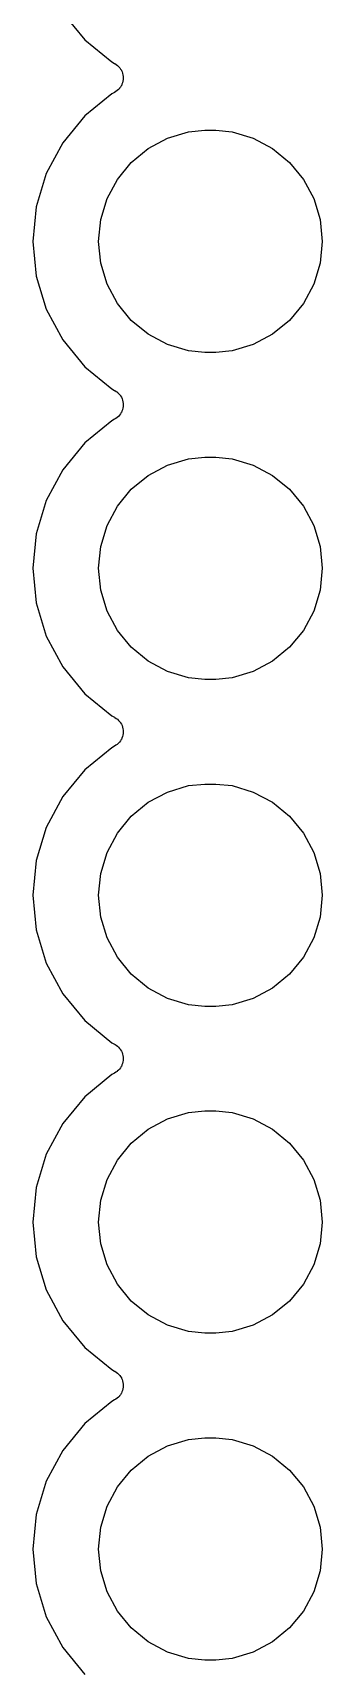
# Model space of a CAD drawing. Extents: x 1.79 to 9.66, y -5.89 to -1.5.
# Drawn here: x 4.634 to 4.722, y -4.835 to -4.334 of the extents above; entities that cross this region are included whole.
import ezdxf

# ---------------------------------------------------------------- set-up
doc = ezdxf.new("R2010")
doc.units = 0
doc.header["$MEASUREMENT"] = 0
doc.layers.add('BLACK', color=7, linetype='CONTINUOUS')

msp = doc.modelspace()

# ---------------------------------------------------------------- linework, layer by layer
at = {"layer": 'BLACK', "linetype": 'CONTINUOUS'}
for p, q in [((4.64288, -4.32795), (4.64963, -4.33617)), ((4.64963, -4.33617), (4.65785, -4.34292)), ((4.65785, -4.34292), (4.65874, -4.34339)), ((4.65874, -4.34339), (4.65878, -4.34341)), ((4.65878, -4.34341), (4.65878, -4.34341)), ((4.65878, -4.34341), (4.65878, -4.34341)), ((4.65878, -4.34341), (4.6588, -4.34342)), ((4.6588, -4.34342), (4.6592, -4.3437)), ((4.6592, -4.3437), (4.65959, -4.34396)), ((4.65959, -4.34396), (4.6596, -4.34397)), ((4.6596, -4.34397), (4.65961, -4.34398)), ((4.65961, -4.34398), (4.65994, -4.34432)), ((4.65994, -4.34432), (4.66027, -4.34466)), ((4.66027, -4.34466), (4.66028, -4.34467)), ((4.66028, -4.34467), (4.66029, -4.34468)), ((4.66029, -4.34468), (4.66054, -4.34507)), ((4.66054, -4.34507), (4.66081, -4.34547)), ((4.66078, -4.35019), (4.66051, -4.35059)), ((4.66079, -4.35017), (4.66078, -4.35018)), ((4.66078, -4.35018), (4.66078, -4.35019)), ((4.66097, -4.34973), (4.66079, -4.35017)), ((4.66081, -4.34547), (4.66081, -4.34548)), ((4.66081, -4.34548), (4.66082, -4.34549)), ((4.66082, -4.34549), (4.661, -4.34593)), ((4.66116, -4.34929), (4.66097, -4.34973)), ((4.661, -4.34593), (4.66118, -4.34638)), ((4.66126, -4.3488), (4.66116, -4.34927)), ((4.66116, -4.34927), (4.66116, -4.34928)), ((4.66116, -4.34928), (4.66116, -4.34929)), ((4.66118, -4.34638), (4.66118, -4.34639)), ((4.66118, -4.34639), (4.66118, -4.3464)), ((4.66118, -4.3464), (4.66127, -4.34687)), ((4.66135, -4.34833), (4.66126, -4.3488)), ((4.66127, -4.34687), (4.66136, -4.34734)), ((4.66136, -4.34832), (4.66135, -4.34833)), ((4.66136, -4.34734), (4.66136, -4.34735)), ((4.66136, -4.34735), (4.66136, -4.34736)), ((4.66136, -4.34736), (4.66136, -4.34784)), ((4.66136, -4.34784), (4.66136, -4.34831)), ((4.66136, -4.34831), (4.66136, -4.34832)), ((4.65785, -4.35268), (4.64963, -4.35943)), ((4.65874, -4.35221), (4.65785, -4.35268)), ((4.65913, -4.35195), (4.65874, -4.35221)), ((4.65954, -4.35168), (4.65913, -4.35195)), ((4.65955, -4.35167), (4.65954, -4.35167)), ((4.65954, -4.35167), (4.65954, -4.35168)), ((4.65988, -4.35134), (4.65955, -4.35167)), ((4.66023, -4.351), (4.65988, -4.35134)), ((4.66024, -4.35099), (4.66023, -4.351)), ((4.66051, -4.35059), (4.66024, -4.35098)), ((4.66024, -4.35098), (4.66024, -4.35099)), ((4.64963, -4.35943), (4.64288, -4.36765)), ((4.67493, -4.36624), (4.68133, -4.36429)), ((4.68133, -4.36429), (4.68633, -4.3638)), ((4.68633, -4.3638), (4.68967, -4.3638)), ((4.68967, -4.3638), (4.69467, -4.36429)), ((4.69467, -4.36429), (4.70107, -4.36624)), ((4.64288, -4.36765), (4.63787, -4.37704)), ((4.66384, -4.37364), (4.66902, -4.36939)), ((4.66902, -4.36939), (4.67493, -4.36624)), ((4.70107, -4.36624), (4.70698, -4.36939)), ((4.70698, -4.36939), (4.71216, -4.37364)), ((4.65959, -4.37882), (4.66384, -4.37364)), ((4.71216, -4.37364), (4.71641, -4.37882)), ((4.63787, -4.37704), (4.63478, -4.38721)), ((4.65644, -4.38473), (4.65959, -4.37882)), ((4.71641, -4.37882), (4.71956, -4.38473)), ((4.65449, -4.39113), (4.65644, -4.38473)), ((4.71956, -4.38473), (4.72151, -4.39113)), ((4.63478, -4.38721), (4.63374, -4.3978)), ((4.65384, -4.3978), (4.65449, -4.39113)), ((4.72151, -4.39113), (4.72216, -4.3978)), ((4.63374, -4.3978), (4.63478, -4.40839)), ((4.65449, -4.40447), (4.65384, -4.3978)), ((4.72216, -4.3978), (4.72151, -4.40447)), ((4.65644, -4.41087), (4.65449, -4.40447)), ((4.72151, -4.40447), (4.71956, -4.41087)), ((4.63478, -4.40839), (4.63787, -4.41856)), ((4.65959, -4.41678), (4.65644, -4.41087)), ((4.71956, -4.41087), (4.71641, -4.41678)), ((4.63787, -4.41856), (4.64288, -4.42795)), ((4.66384, -4.42196), (4.65959, -4.41678)), ((4.71641, -4.41678), (4.71216, -4.42196)), ((4.66902, -4.42621), (4.66384, -4.42196)), ((4.71216, -4.42196), (4.70698, -4.42621)), ((4.64288, -4.42795), (4.64963, -4.43617)), ((4.67493, -4.42936), (4.66902, -4.42621)), ((4.68133, -4.43131), (4.67493, -4.42936)), ((4.70107, -4.42936), (4.69467, -4.43131)), ((4.70698, -4.42621), (4.70107, -4.42936)), ((4.68633, -4.4318), (4.68133, -4.43131)), ((4.68967, -4.4318), (4.68633, -4.4318)), ((4.69467, -4.43131), (4.68967, -4.4318)), ((4.64963, -4.43617), (4.65785, -4.44292)), ((4.65785, -4.44292), (4.65874, -4.44339)), ((4.65874, -4.44339), (4.65878, -4.44341)), ((4.65878, -4.44341), (4.65878, -4.44341)), ((4.65878, -4.44341), (4.65878, -4.44341)), ((4.65878, -4.44341), (4.6588, -4.44342)), ((4.6588, -4.44342), (4.6592, -4.4437)), ((4.6592, -4.4437), (4.65959, -4.44396)), ((4.65959, -4.44396), (4.6596, -4.44397)), ((4.6596, -4.44397), (4.65961, -4.44398)), ((4.65961, -4.44398), (4.65994, -4.44432)), ((4.65994, -4.44432), (4.66027, -4.44466)), ((4.66027, -4.44466), (4.66028, -4.44467)), ((4.66028, -4.44467), (4.66029, -4.44468)), ((4.66029, -4.44468), (4.66054, -4.44507)), ((4.66054, -4.44507), (4.66081, -4.44547)), ((4.66081, -4.44547), (4.66081, -4.44548)), ((4.66081, -4.44548), (4.66082, -4.44549)), ((4.66082, -4.44549), (4.661, -4.44593)), ((4.66051, -4.45059), (4.66024, -4.45098)), ((4.66078, -4.45019), (4.66051, -4.45059)), ((4.66079, -4.45017), (4.66078, -4.45018)), ((4.66078, -4.45018), (4.66078, -4.45019)), ((4.66097, -4.44973), (4.66079, -4.45017)), ((4.66116, -4.44929), (4.66097, -4.44973)), ((4.661, -4.44593), (4.66118, -4.44638)), ((4.66126, -4.4488), (4.66116, -4.44927)), ((4.66116, -4.44927), (4.66116, -4.44928)), ((4.66116, -4.44928), (4.66116, -4.44929)), ((4.66118, -4.44638), (4.66118, -4.44639)), ((4.66118, -4.44639), (4.66118, -4.4464)), ((4.66118, -4.4464), (4.66127, -4.44686)), ((4.66135, -4.44833), (4.66126, -4.4488)), ((4.66127, -4.44686), (4.66136, -4.44734)), ((4.66136, -4.44832), (4.66135, -4.44833)), ((4.66136, -4.44734), (4.66136, -4.44735)), ((4.66136, -4.44735), (4.66136, -4.44736)), ((4.66136, -4.44736), (4.66136, -4.44784)), ((4.66136, -4.44784), (4.66136, -4.44831)), ((4.66136, -4.44831), (4.66136, -4.44832)), ((4.65785, -4.45268), (4.64963, -4.45943)), ((4.65874, -4.45221), (4.65785, -4.45268)), ((4.65913, -4.45195), (4.65874, -4.45221)), ((4.65954, -4.45168), (4.65913, -4.45195)), ((4.65955, -4.45167), (4.65954, -4.45167)), ((4.65954, -4.45167), (4.65954, -4.45168)), ((4.65988, -4.45134), (4.65955, -4.45167)), ((4.66023, -4.451), (4.65988, -4.45134)), ((4.66024, -4.45099), (4.66023, -4.451)), ((4.66024, -4.45098), (4.66024, -4.45099)), ((4.64963, -4.45943), (4.64288, -4.46765)), ((4.67493, -4.46624), (4.68133, -4.46429)), ((4.68133, -4.46429), (4.68633, -4.4638)), ((4.68633, -4.4638), (4.68967, -4.4638)), ((4.68967, -4.4638), (4.69467, -4.46429)), ((4.69467, -4.46429), (4.70107, -4.46624)), ((4.64288, -4.46765), (4.63787, -4.47704)), ((4.66384, -4.47364), (4.66902, -4.46939)), ((4.66902, -4.46939), (4.67493, -4.46624)), ((4.70107, -4.46624), (4.70698, -4.46939)), ((4.70698, -4.46939), (4.71216, -4.47364)), ((4.65959, -4.47882), (4.66384, -4.47364)), ((4.71216, -4.47364), (4.71641, -4.47882)), ((4.63787, -4.47704), (4.63478, -4.48721)), ((4.65644, -4.48473), (4.65959, -4.47882)), ((4.71641, -4.47882), (4.71956, -4.48473)), ((4.65449, -4.49113), (4.65644, -4.48473)), ((4.71956, -4.48473), (4.72151, -4.49113)), ((4.63478, -4.48721), (4.63374, -4.4978)), ((4.65384, -4.4978), (4.65449, -4.49113)), ((4.72151, -4.49113), (4.72216, -4.4978)), ((4.63374, -4.4978), (4.63478, -4.50839)), ((4.65449, -4.50447), (4.65384, -4.4978)), ((4.72216, -4.4978), (4.72151, -4.50447)), ((4.65644, -4.51087), (4.65449, -4.50447)), ((4.72151, -4.50447), (4.71956, -4.51087)), ((4.63478, -4.50839), (4.63787, -4.51856)), ((4.65959, -4.51678), (4.65644, -4.51087)), ((4.71956, -4.51087), (4.71641, -4.51678)), ((4.63787, -4.51856), (4.64288, -4.52795)), ((4.66384, -4.52196), (4.65959, -4.51678)), ((4.71641, -4.51678), (4.71216, -4.52196)), ((4.66902, -4.52621), (4.66384, -4.52196)), ((4.71216, -4.52196), (4.70698, -4.52621)), ((4.64288, -4.52795), (4.64963, -4.53617)), ((4.67493, -4.52936), (4.66902, -4.52621)), ((4.68133, -4.53131), (4.67493, -4.52936)), ((4.70107, -4.52936), (4.69467, -4.53131)), ((4.70698, -4.52621), (4.70107, -4.52936)), ((4.68633, -4.5318), (4.68133, -4.53131)), ((4.68967, -4.5318), (4.68633, -4.5318)), ((4.69467, -4.53131), (4.68967, -4.5318)), ((4.64963, -4.53617), (4.65785, -4.54292)), ((4.65785, -4.54292), (4.65874, -4.54339)), ((4.65874, -4.54339), (4.65878, -4.54341)), ((4.65878, -4.54341), (4.65878, -4.54341)), ((4.65878, -4.54341), (4.65878, -4.54341)), ((4.65878, -4.54341), (4.6588, -4.54342)), ((4.6588, -4.54342), (4.6592, -4.5437)), ((4.6592, -4.5437), (4.65959, -4.54396)), ((4.65959, -4.54396), (4.6596, -4.54397)), ((4.6596, -4.54397), (4.65961, -4.54398)), ((4.65961, -4.54398), (4.65994, -4.54432)), ((4.65994, -4.54432), (4.66027, -4.54466)), ((4.66027, -4.54466), (4.66028, -4.54467)), ((4.66028, -4.54467), (4.66029, -4.54468)), ((4.66029, -4.54468), (4.66054, -4.54507)), ((4.66054, -4.54507), (4.66081, -4.54547)), ((4.66081, -4.54547), (4.66081, -4.54548)), ((4.66081, -4.54548), (4.66082, -4.54549)), ((4.66082, -4.54549), (4.661, -4.54593)), ((4.66051, -4.55059), (4.66024, -4.55098)), ((4.66078, -4.55019), (4.66051, -4.55059)), ((4.66079, -4.55017), (4.66078, -4.55018)), ((4.66078, -4.55018), (4.66078, -4.55019)), ((4.66097, -4.54973), (4.66079, -4.55017)), ((4.66116, -4.54929), (4.66097, -4.54973)), ((4.661, -4.54593), (4.66118, -4.54638)), ((4.66126, -4.5488), (4.66116, -4.54927)), ((4.66116, -4.54927), (4.66116, -4.54928)), ((4.66116, -4.54928), (4.66116, -4.54929)), ((4.66118, -4.54638), (4.66118, -4.54639)), ((4.66118, -4.54639), (4.66118, -4.5464)), ((4.66118, -4.5464), (4.66127, -4.54687)), ((4.66135, -4.54833), (4.66126, -4.5488)), ((4.66127, -4.54687), (4.66136, -4.54734)), ((4.66136, -4.54832), (4.66135, -4.54833)), ((4.66136, -4.54734), (4.66136, -4.54735)), ((4.66136, -4.54735), (4.66136, -4.54736)), ((4.66136, -4.54736), (4.66136, -4.54784)), ((4.66136, -4.54784), (4.66136, -4.54831)), ((4.66136, -4.54831), (4.66136, -4.54832)), ((4.65785, -4.55268), (4.64963, -4.55943)), ((4.65874, -4.55221), (4.65785, -4.55268)), ((4.65913, -4.55195), (4.65874, -4.55221)), ((4.65954, -4.55168), (4.65913, -4.55195)), ((4.65955, -4.55167), (4.65954, -4.55167)), ((4.65954, -4.55167), (4.65954, -4.55168)), ((4.65988, -4.55134), (4.65955, -4.55167)), ((4.66023, -4.551), (4.65988, -4.55134)), ((4.66024, -4.55099), (4.66023, -4.551)), ((4.66024, -4.55098), (4.66024, -4.55099)), ((4.64963, -4.55943), (4.64288, -4.56765)), ((4.67493, -4.56624), (4.68133, -4.56429)), ((4.68133, -4.56429), (4.68633, -4.5638)), ((4.68633, -4.5638), (4.68967, -4.5638)), ((4.68967, -4.5638), (4.69467, -4.56429)), ((4.69467, -4.56429), (4.70107, -4.56624)), ((4.64288, -4.56765), (4.63787, -4.57704)), ((4.66384, -4.57364), (4.66902, -4.56939)), ((4.66902, -4.56939), (4.67493, -4.56624)), ((4.70107, -4.56624), (4.70698, -4.56939)), ((4.70698, -4.56939), (4.71216, -4.57364)), ((4.65959, -4.57882), (4.66384, -4.57364)), ((4.71216, -4.57364), (4.71641, -4.57882)), ((4.63787, -4.57704), (4.63478, -4.58721)), ((4.65644, -4.58473), (4.65959, -4.57882)), ((4.71641, -4.57882), (4.71956, -4.58473)), ((4.65449, -4.59113), (4.65644, -4.58473)), ((4.71956, -4.58473), (4.72151, -4.59113)), ((4.63478, -4.58721), (4.63374, -4.5978)), ((4.65384, -4.5978), (4.65449, -4.59113)), ((4.72151, -4.59113), (4.72216, -4.5978)), ((4.63374, -4.5978), (4.63478, -4.60839)), ((4.65449, -4.60447), (4.65384, -4.5978)), ((4.72216, -4.5978), (4.72151, -4.60447)), ((4.65644, -4.61087), (4.65449, -4.60447)), ((4.72151, -4.60447), (4.71956, -4.61087)), ((4.63478, -4.60839), (4.63787, -4.61856)), ((4.65959, -4.61678), (4.65644, -4.61087)), ((4.71956, -4.61087), (4.71641, -4.61678)), ((4.63787, -4.61856), (4.64288, -4.62795)), ((4.66384, -4.62196), (4.65959, -4.61678)), ((4.71641, -4.61678), (4.71216, -4.62196)), ((4.66902, -4.62621), (4.66384, -4.62196)), ((4.71216, -4.62196), (4.70698, -4.62621)), ((4.64288, -4.62795), (4.64963, -4.63617)), ((4.67493, -4.62936), (4.66902, -4.62621)), ((4.68133, -4.63131), (4.67493, -4.62936)), ((4.70107, -4.62936), (4.69467, -4.63131)), ((4.70698, -4.62621), (4.70107, -4.62936)), ((4.68633, -4.6318), (4.68133, -4.63131)), ((4.68967, -4.6318), (4.68633, -4.6318)), ((4.69467, -4.63131), (4.68967, -4.6318)), ((4.64963, -4.63617), (4.65785, -4.64292)), ((4.65785, -4.64292), (4.65874, -4.64339)), ((4.65874, -4.64339), (4.65878, -4.64341)), ((4.65878, -4.64341), (4.65878, -4.64341)), ((4.65878, -4.64341), (4.65878, -4.64341)), ((4.65878, -4.64341), (4.6588, -4.64342)), ((4.6588, -4.64342), (4.6592, -4.6437)), ((4.6592, -4.6437), (4.65959, -4.64396)), ((4.65959, -4.64396), (4.6596, -4.64397)), ((4.6596, -4.64397), (4.65961, -4.64398)), ((4.65961, -4.64398), (4.65994, -4.64432)), ((4.65994, -4.64432), (4.66027, -4.64466)), ((4.66027, -4.64466), (4.66028, -4.64467)), ((4.66028, -4.64467), (4.66029, -4.64468)), ((4.66029, -4.64468), (4.66054, -4.64507)), ((4.66054, -4.64507), (4.66081, -4.64547)), ((4.66081, -4.64547), (4.66081, -4.64548)), ((4.66081, -4.64548), (4.66082, -4.64549)), ((4.66082, -4.64549), (4.661, -4.64593)), ((4.661, -4.64593), (4.66118, -4.64638)), ((4.66023, -4.651), (4.65988, -4.65134)), ((4.66024, -4.65099), (4.66023, -4.651)), ((4.66051, -4.65059), (4.66024, -4.65098)), ((4.66024, -4.65098), (4.66024, -4.65099)), ((4.66078, -4.65019), (4.66051, -4.65059)), ((4.66079, -4.65017), (4.66078, -4.65018)), ((4.66078, -4.65018), (4.66078, -4.65019)), ((4.66097, -4.64973), (4.66079, -4.65017)), ((4.66116, -4.64929), (4.66097, -4.64973)), ((4.66126, -4.6488), (4.66116, -4.64927)), ((4.66116, -4.64927), (4.66116, -4.64928)), ((4.66116, -4.64928), (4.66116, -4.64929)), ((4.66118, -4.64638), (4.66118, -4.64639)), ((4.66118, -4.64639), (4.66118, -4.6464)), ((4.66118, -4.6464), (4.66127, -4.64687)), ((4.66135, -4.64833), (4.66126, -4.6488)), ((4.66127, -4.64687), (4.66136, -4.64734)), ((4.66136, -4.64832), (4.66135, -4.64833)), ((4.66136, -4.64734), (4.66136, -4.64735)), ((4.66136, -4.64735), (4.66136, -4.64736)), ((4.66136, -4.64736), (4.66136, -4.64784)), ((4.66136, -4.64784), (4.66136, -4.64831)), ((4.66136, -4.64831), (4.66136, -4.64832)), ((4.65785, -4.65268), (4.64963, -4.65943)), ((4.65874, -4.65221), (4.65785, -4.65268)), ((4.65913, -4.65195), (4.65874, -4.65221)), ((4.65954, -4.65168), (4.65913, -4.65195)), ((4.65955, -4.65167), (4.65954, -4.65167)), ((4.65954, -4.65167), (4.65954, -4.65168)), ((4.65988, -4.65134), (4.65955, -4.65167)), ((4.64963, -4.65943), (4.64288, -4.66765)), ((4.67493, -4.66624), (4.68133, -4.66429)), ((4.68133, -4.66429), (4.68633, -4.6638)), ((4.68633, -4.6638), (4.68967, -4.6638)), ((4.68967, -4.6638), (4.69467, -4.66429)), ((4.69467, -4.66429), (4.70107, -4.66624)), ((4.64288, -4.66765), (4.63787, -4.67704)), ((4.66384, -4.67364), (4.66902, -4.66939)), ((4.66902, -4.66939), (4.67493, -4.66624)), ((4.70107, -4.66624), (4.70698, -4.66939)), ((4.70698, -4.66939), (4.71216, -4.67364)), ((4.65959, -4.67882), (4.66384, -4.67364)), ((4.71216, -4.67364), (4.71641, -4.67882)), ((4.63787, -4.67704), (4.63478, -4.68721)), ((4.65644, -4.68473), (4.65959, -4.67882)), ((4.71641, -4.67882), (4.71956, -4.68473)), ((4.65449, -4.69113), (4.65644, -4.68473)), ((4.71956, -4.68473), (4.72151, -4.69113)), ((4.63478, -4.68721), (4.63374, -4.6978)), ((4.65384, -4.6978), (4.65449, -4.69113)), ((4.72151, -4.69113), (4.72216, -4.6978)), ((4.63374, -4.6978), (4.63478, -4.70839)), ((4.65449, -4.70447), (4.65384, -4.6978)), ((4.72216, -4.6978), (4.72151, -4.70447)), ((4.65644, -4.71087), (4.65449, -4.70447)), ((4.72151, -4.70447), (4.71956, -4.71087)), ((4.63478, -4.70839), (4.63787, -4.71856)), ((4.65959, -4.71678), (4.65644, -4.71087)), ((4.71956, -4.71087), (4.71641, -4.71678)), ((4.63787, -4.71856), (4.64288, -4.72795)), ((4.66384, -4.72196), (4.65959, -4.71678)), ((4.71641, -4.71678), (4.71216, -4.72196)), ((4.66902, -4.72621), (4.66384, -4.72196)), ((4.67493, -4.72936), (4.66902, -4.72621)), ((4.70698, -4.72621), (4.70107, -4.72936)), ((4.71216, -4.72196), (4.70698, -4.72621)), ((4.64288, -4.72795), (4.64963, -4.73617)), ((4.68133, -4.73131), (4.67493, -4.72936)), ((4.68633, -4.7318), (4.68133, -4.73131)), ((4.69467, -4.73131), (4.68967, -4.7318)), ((4.70107, -4.72936), (4.69467, -4.73131)), ((4.64963, -4.73617), (4.65785, -4.74292)), ((4.68967, -4.7318), (4.68633, -4.7318)), ((4.65785, -4.74292), (4.65874, -4.74339)), ((4.65874, -4.74339), (4.65878, -4.74341)), ((4.65878, -4.74341), (4.65878, -4.74341)), ((4.65878, -4.74341), (4.65878, -4.74341)), ((4.65878, -4.74341), (4.6588, -4.74342)), ((4.6588, -4.74342), (4.6592, -4.7437)), ((4.6592, -4.7437), (4.65959, -4.74396)), ((4.65959, -4.74396), (4.6596, -4.74397)), ((4.6596, -4.74397), (4.65961, -4.74398)), ((4.65961, -4.74398), (4.65994, -4.74432)), ((4.65994, -4.74432), (4.66027, -4.74466)), ((4.66027, -4.74466), (4.66028, -4.74467)), ((4.66028, -4.74467), (4.66029, -4.74468)), ((4.66029, -4.74468), (4.66054, -4.74507)), ((4.66054, -4.74507), (4.66081, -4.74547)), ((4.66081, -4.74547), (4.66081, -4.74548)), ((4.66081, -4.74548), (4.66082, -4.74549)), ((4.66082, -4.74549), (4.661, -4.74593)), ((4.661, -4.74593), (4.66118, -4.74638)), ((4.65988, -4.75134), (4.65955, -4.75167)), ((4.66023, -4.751), (4.65988, -4.75134)), ((4.66024, -4.75099), (4.66023, -4.751)), ((4.66051, -4.75059), (4.66024, -4.75098)), ((4.66024, -4.75098), (4.66024, -4.75099)), ((4.66078, -4.75019), (4.66051, -4.75059)), ((4.66079, -4.75017), (4.66078, -4.75018)), ((4.66078, -4.75018), (4.66078, -4.75019)), ((4.66097, -4.74973), (4.66079, -4.75017)), ((4.66116, -4.74929), (4.66097, -4.74973)), ((4.66126, -4.7488), (4.66116, -4.74927)), ((4.66116, -4.74927), (4.66116, -4.74928)), ((4.66116, -4.74928), (4.66116, -4.74929)), ((4.66118, -4.74638), (4.66118, -4.74639)), ((4.66118, -4.74639), (4.66118, -4.7464)), ((4.66118, -4.7464), (4.66127, -4.74687)), ((4.66135, -4.74833), (4.66126, -4.7488)), ((4.66127, -4.74687), (4.66136, -4.74734)), ((4.66136, -4.74832), (4.66135, -4.74833)), ((4.66136, -4.74734), (4.66136, -4.74735)), ((4.66136, -4.74735), (4.66136, -4.74736)), ((4.66136, -4.74736), (4.66136, -4.74784)), ((4.66136, -4.74784), (4.66136, -4.74831)), ((4.66136, -4.74831), (4.66136, -4.74832)), ((4.65785, -4.75268), (4.64963, -4.75943)), ((4.65874, -4.75221), (4.65785, -4.75268)), ((4.65913, -4.75195), (4.65874, -4.75221)), ((4.65954, -4.75168), (4.65913, -4.75195)), ((4.65955, -4.75167), (4.65954, -4.75167)), ((4.65954, -4.75167), (4.65954, -4.75168)), ((4.64963, -4.75943), (4.64288, -4.76765)), ((4.66902, -4.76939), (4.67493, -4.76624)), ((4.67493, -4.76624), (4.68133, -4.76429)), ((4.68133, -4.76429), (4.68633, -4.7638)), ((4.68633, -4.7638), (4.68967, -4.7638)), ((4.68967, -4.7638), (4.69467, -4.76429)), ((4.69467, -4.76429), (4.70107, -4.76624)), ((4.70107, -4.76624), (4.70698, -4.76939)), ((4.64288, -4.76765), (4.63787, -4.77704)), ((4.66384, -4.77364), (4.66902, -4.76939)), ((4.70698, -4.76939), (4.71216, -4.77364)), ((4.65959, -4.77882), (4.66384, -4.77364)), ((4.71216, -4.77364), (4.71641, -4.77882)), ((4.63787, -4.77704), (4.63478, -4.78721)), ((4.65644, -4.78473), (4.65959, -4.77882)), ((4.71641, -4.77882), (4.71956, -4.78473)), ((4.65449, -4.79113), (4.65644, -4.78473)), ((4.71956, -4.78473), (4.72151, -4.79113)), ((4.63478, -4.78721), (4.63374, -4.7978)), ((4.65384, -4.7978), (4.65449, -4.79113)), ((4.72151, -4.79113), (4.72216, -4.7978)), ((4.63374, -4.7978), (4.63478, -4.80839)), ((4.65449, -4.80447), (4.65384, -4.7978)), ((4.72216, -4.7978), (4.72151, -4.80447)), ((4.65644, -4.81087), (4.65449, -4.80447)), ((4.72151, -4.80447), (4.71956, -4.81087)), ((4.63478, -4.80839), (4.63787, -4.81856)), ((4.65959, -4.81678), (4.65644, -4.81087)), ((4.71956, -4.81087), (4.71641, -4.81678)), ((4.63787, -4.81856), (4.64288, -4.82795)), ((4.66384, -4.82196), (4.65959, -4.81678)), ((4.71641, -4.81678), (4.71216, -4.82196)), ((4.66902, -4.82621), (4.66384, -4.82196)), ((4.67493, -4.82936), (4.66902, -4.82621)), ((4.70698, -4.82621), (4.70107, -4.82936)), ((4.71216, -4.82196), (4.70698, -4.82621)), ((4.64288, -4.82795), (4.64963, -4.83617)), ((4.68133, -4.83131), (4.67493, -4.82936)), ((4.68633, -4.8318), (4.68133, -4.83131)), ((4.69467, -4.83131), (4.68967, -4.8318)), ((4.70107, -4.82936), (4.69467, -4.83131)), ((4.68967, -4.8318), (4.68633, -4.8318))]:
    msp.add_line(p, q, dxfattribs=at)

doc.saveas('drawing.dxf')
